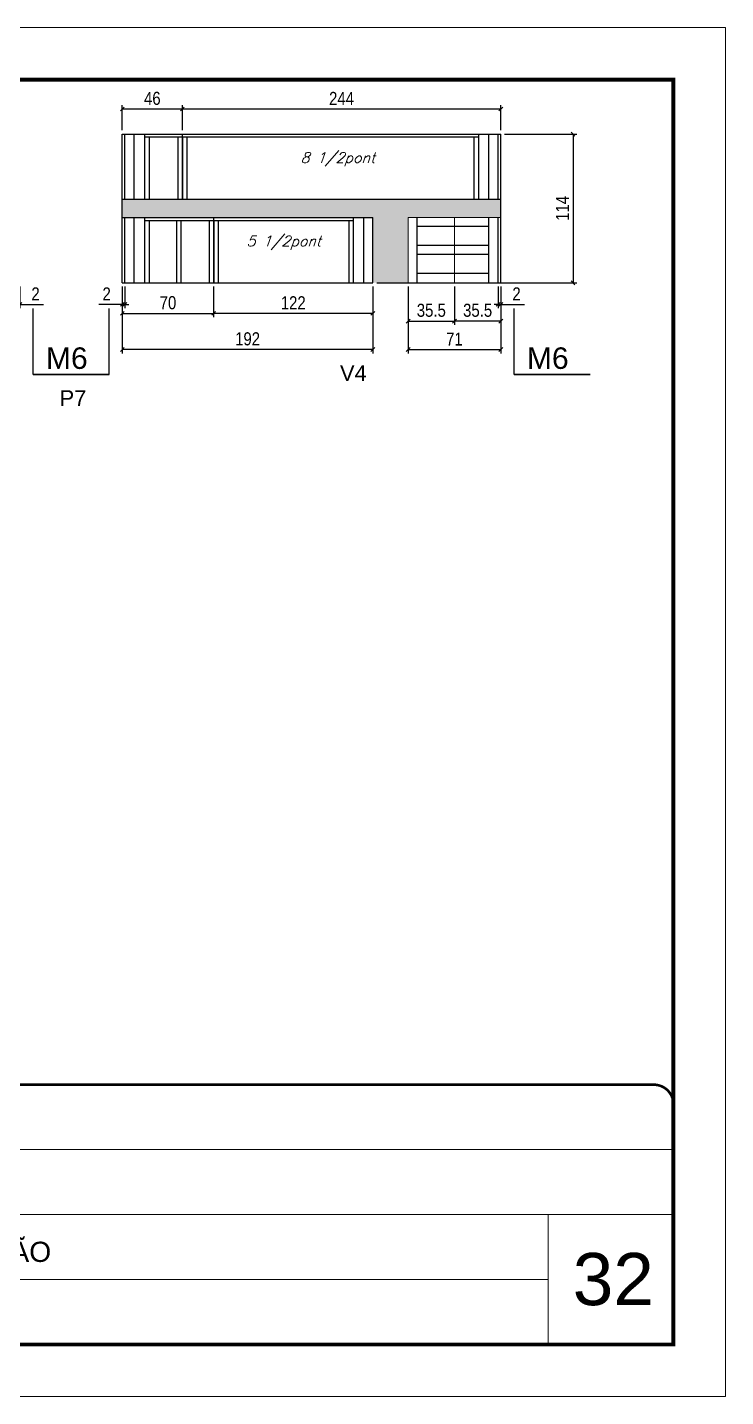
# Model space of a CAD drawing. Header units: millimetres. Extents: x 2921 to 9246, y 316 to 11751.
# Drawn here: x 8626 to 9161, y 1464 to 2514 of the extents above; entities that cross this region are included whole.
import ezdxf

# ---------------------------------------------------------------- set-up
doc = ezdxf.new("R2010")
doc.units = ezdxf.units.MM
doc.linetypes.add('CONTINUO', pattern=[0])
doc.linetypes.add('DASHED', pattern=[0.75, 0.5, -0.25])
for name, color, linetype in [('1', 3, 'Continuous'), ('5', 5, 'Continuous'), ('COTA', 241, 'Continuous'), ('NOMENCLATURA', 7, 'Continuous'), ('Painéis', 200, 'Continuous'), ('SARR_2.2x7', 40, 'Continuous'), ('SARR_3.5x7', 81, 'Continuous'), ('texto', 7, 'Continuous')]:
    doc.layers.add(name, color=color, linetype=linetype)
for name, color, linetype, lineweight in [('CARIMBO', 255, 'Continuous', 9), ('Folhas', 255, 'Continuous', 9), ('SARRAFO DE PRESSAO', 251, 'DASHED', 9)]:
    doc.layers.add(name, color=color, linetype=linetype, lineweight=lineweight)
doc.styles.add('arial', font='arial.ttf')
doc.styles.add('COTA TECNICA', font='techl___.ttf', dxfattribs={"height": 10})
doc.styles.add('Romans', font='romans.shx')
doc.styles.get("Standard").update_dxf_attribs({"font": 'arial.ttf'})
doc.dimstyles.new('PAINEL', dxfattribs={"dimtxt": 10, "dimasz": 3, "dimexe": 3, "dimexo": 3, "dimgap": 3, "dimtad": 1, "dimdec": 1, "dimzin": 12, "dimdsep": 46, "dimtxsty": 'COTA TECNICA', "dimblk1": 'OBLIQUE', "dimblk2": 'OBLIQUE', "dimsah": 1, "dimcen": 0.9, "dimclrd": 4, "dimclre": 4, "dimclrt": 240, "dimadec": 1, "dimazin": 3, "dimtfac": 1, "dimtdec": 1, "dimtmove": 0, "dimatfit": 3, "dimfxl": 1, "dimtolj": 1, "dimtzin": 12, "dimarcsym": 0})

# ---------------------------------------------------------------- blocks, each defined once
blk = doc.blocks.new('9999999999')
at = {"color": 30, "linetype": 'CONTINUO'}
for p, q in [((98564.6, 34379.6), (99584, 34379.6)), ((98564.6, 34329.8), (99488, 34329.8)), ((99584, 34329.8), (99488, 34329.8)), ((99488, 34329.8), (99488, 34230.2)), ((98564.6, 34280), (99488, 34280))]:
    blk.add_line(p, q, dxfattribs=at)
at = {"color": 30, "linetype": 'CONTINUO', "const_width": 2}
blk.add_lwpolyline([(99584, 34230.2), (99584, 34414.4, 0.414214), (99569, 34429.4), (98229, 34429.4, 0.414214), (98214, 34414.4), (98214, 34245.2, 0.414214), (98229, 34230.2), (99584, 34230.2)], format="xyb", dxfattribs=at)
at = {"layer": 'Folhas'}
blk.add_lwpolyline([(98139, 34190.2), (99624, 34190.2), (99624, 35240.2), (98139, 35240.2)], close=True, dxfattribs=at)
at = {"layer": 'Folhas', "color": 30, "const_width": 3}
blk.add_lwpolyline([(98214, 34230.2), (99584, 34230.2), (99584, 35200.2), (98214, 35200.2)], close=True, dxfattribs=at)
at = {"color": 7, "linetype": 'Continuous', "ltscale": 5, "style": 'arial'}
blk.add_text('1° SUBSOLO - PROJEÇÃO', height=15.483, dxfattribs=at).set_placement((98837.7, 34293.5))
blk = doc.blocks.new('_Oblique')
at = {"layer": '1', "color": 0, "lineweight": -2}
blk.add_line((-0.5, -0.5), (0.5, 0.5), dxfattribs=at)
blk = doc.blocks.new('*D634')
at = {"layer": 'Defpoints', "color": 0, "transparency": 16777216}
for p in [(8988.8, 2432.7), (8890.8, 2318.7), (9044.2, 2318.7)]:
    blk.add_point(p, dxfattribs=at)
at = {"layer": 'Painéis', "color": 4, "lineweight": -2, "transparency": 16777216}
for p, q in [((8991.8, 2432.7), (9047.2, 2432.7)), ((9044.2, 2432.7), (9044.2, 2318.7)), ((8893.8, 2318.7), (9047.2, 2318.7))]:
    blk.add_line(p, q, dxfattribs=at)
at = {"layer": 'Painéis', "color": 4, "lineweight": -2, "transparency": 16777216, "xscale": 3, "yscale": 3, "zscale": 3}
for p, rotation in [((9044.2, 2432.7), 90), ((9044.2, 2318.7), 270)]:
    blk.add_blockref('_Oblique', p, dxfattribs=dict(at, rotation=rotation))
at = {"layer": 'Painéis', "color": 240, "lineweight": 5, "transparency": 16777216, "insert": (9036.1, 2375.7), "char_height": 10, "attachment_point": 5, "rotation": 90, "style": 'COTA TECNICA'}
blk.add_mtext('\\A1;114', dxfattribs=at)
blk = doc.blocks.new('*D635')
at = {"layer": 'COTA', "color": 4, "linetype": 'ByBlock', "lineweight": -2, "transparency": 16777216}
for p, q in [((8618.2, 2315.7), (8618.2, 2299.1)), ((8620.2, 2315.7), (8620.2, 2299.1)), ((8618.2, 2302.1), (8615.2, 2302.1)), ((8618.2, 2302.1), (8620.2, 2302.1)), ((8620.2, 2302.1), (8638.3, 2302.1))]:
    blk.add_line(p, q, dxfattribs=at)
at = {"layer": 'Defpoints', "color": 0, "linetype": 'ByBlock', "transparency": 16777216}
for p in [(8618.2, 2318.7), (8620.2, 2318.7), (8620.2, 2302.1)]:
    blk.add_point(p, dxfattribs=at)
at = {"layer": 'COTA', "color": 4, "linetype": 'ByBlock', "lineweight": -2, "transparency": 16777216, "xscale": 3, "yscale": 3, "zscale": 3}
blk.add_blockref('_Oblique', (8618.2, 2302.1), dxfattribs=at)
at = {"layer": 'COTA', "color": 4, "linetype": 'ByBlock', "lineweight": -2, "transparency": 16777216, "xscale": 3, "yscale": 3, "zscale": 3, "rotation": 180}
blk.add_blockref('_Oblique', (8620.2, 2302.1), dxfattribs=at)
at = {"layer": 'COTA', "color": 240, "linetype": 'ByBlock', "transparency": 16777216, "insert": (8632.3, 2310.1), "char_height": 10, "attachment_point": 5, "style": 'COTA TECNICA'}
blk.add_mtext('\\A1;2', dxfattribs=at)
blk = doc.blocks.new('*D636')
at = {"layer": 'COTA', "color": 4, "linetype": 'ByBlock', "lineweight": -2, "transparency": 16777216}
for p, q in [((8698.8, 2315.7), (8698.8, 2292.2)), ((8768.8, 2315.7), (8768.8, 2292.2)), ((8698.8, 2295.2), (8768.8, 2295.2))]:
    blk.add_line(p, q, dxfattribs=at)
at = {"layer": 'Defpoints', "color": 0, "linetype": 'ByBlock', "transparency": 16777216}
for p in [(8698.8, 2318.7), (8768.8, 2318.7), (8768.8, 2295.2)]:
    blk.add_point(p, dxfattribs=at)
at = {"layer": 'COTA', "color": 4, "linetype": 'ByBlock', "lineweight": -2, "transparency": 16777216, "xscale": 3, "yscale": 3, "zscale": 3, "rotation": 180}
blk.add_blockref('_Oblique', (8698.8, 2295.2), dxfattribs=at)
at = {"layer": 'COTA', "color": 4, "linetype": 'ByBlock', "lineweight": -2, "transparency": 16777216, "xscale": 3, "yscale": 3, "zscale": 3}
blk.add_blockref('_Oblique', (8768.8, 2295.2), dxfattribs=at)
at = {"layer": 'COTA', "color": 240, "linetype": 'ByBlock', "transparency": 16777216, "insert": (8733.8, 2303.3), "char_height": 10, "width": 165.595, "attachment_point": 5, "style": 'COTA TECNICA'}
blk.add_mtext('\\A1;70 ', dxfattribs=at)
blk = doc.blocks.new('*D637')
at = {"layer": 'COTA', "color": 4, "lineweight": -2, "transparency": 16777216}
for p, q in [((8768.8, 2315.7), (8768.8, 2292.2)), ((8890.8, 2315.7), (8890.8, 2292.2)), ((8890.8, 2295.2), (8768.8, 2295.2))]:
    blk.add_line(p, q, dxfattribs=at)
at = {"layer": 'Defpoints', "color": 0, "transparency": 16777216}
for p in [(8768.8, 2318.7), (8890.8, 2318.7), (8768.8, 2295.2)]:
    blk.add_point(p, dxfattribs=at)
at = {"layer": 'COTA', "color": 4, "lineweight": -2, "transparency": 16777216, "xscale": 3, "yscale": 3, "zscale": 3, "rotation": 180}
blk.add_blockref('_Oblique', (8768.8, 2295.2), dxfattribs=at)
at = {"layer": 'COTA', "color": 4, "lineweight": -2, "transparency": 16777216, "xscale": 3, "yscale": 3, "zscale": 3}
blk.add_blockref('_Oblique', (8890.8, 2295.2), dxfattribs=at)
at = {"layer": 'COTA', "color": 240, "transparency": 16777216, "insert": (8829.8, 2303.3), "char_height": 10, "attachment_point": 5, "style": 'COTA TECNICA'}
blk.add_mtext('\\A1;122', dxfattribs=at)
blk = doc.blocks.new('*D638')
at = {"layer": 'Defpoints', "color": 0, "transparency": 16777216}
for p in [(8698.8, 2318.7), (8890.8, 2318.7), (8698.8, 2267.5)]:
    blk.add_point(p, dxfattribs=at)
at = {"layer": 'Painéis', "color": 4, "lineweight": -2, "transparency": 16777216}
for p, q in [((8698.8, 2315.7), (8698.8, 2264.5)), ((8890.8, 2315.7), (8890.8, 2264.5)), ((8890.8, 2267.5), (8698.8, 2267.5))]:
    blk.add_line(p, q, dxfattribs=at)
at = {"layer": 'Painéis', "color": 4, "lineweight": -2, "transparency": 16777216, "xscale": 3, "yscale": 3, "zscale": 3, "rotation": 180}
blk.add_blockref('_Oblique', (8698.8, 2267.5), dxfattribs=at)
at = {"layer": 'Painéis', "color": 4, "lineweight": -2, "transparency": 16777216, "xscale": 3, "yscale": 3, "zscale": 3}
blk.add_blockref('_Oblique', (8890.8, 2267.5), dxfattribs=at)
at = {"layer": 'Painéis', "color": 240, "lineweight": 5, "transparency": 16777216, "insert": (8794.8, 2275.6), "char_height": 10, "attachment_point": 5, "style": 'COTA TECNICA'}
blk.add_mtext('\\A1;192', dxfattribs=at)
blk = doc.blocks.new('*D639')
at = {"layer": 'COTA', "color": 4, "linetype": 'ByBlock', "lineweight": -2, "transparency": 16777216}
for p, q in [((8698.8, 2315.7), (8698.8, 2299.1)), ((8700.8, 2315.7), (8700.8, 2299.1)), ((8698.8, 2302.1), (8680.7, 2302.1)), ((8700.8, 2302.1), (8698.8, 2302.1)), ((8700.8, 2302.1), (8703.8, 2302.1))]:
    blk.add_line(p, q, dxfattribs=at)
at = {"layer": 'Defpoints', "color": 0, "linetype": 'ByBlock', "transparency": 16777216}
for p in [(8698.8, 2318.7), (8700.8, 2318.7), (8698.8, 2302.1)]:
    blk.add_point(p, dxfattribs=at)
at = {"layer": 'COTA', "color": 4, "linetype": 'ByBlock', "lineweight": -2, "transparency": 16777216, "xscale": 3, "yscale": 3, "zscale": 3}
blk.add_blockref('_Oblique', (8698.8, 2302.1), dxfattribs=at)
at = {"layer": 'COTA', "color": 4, "linetype": 'ByBlock', "lineweight": -2, "transparency": 16777216, "xscale": 3, "yscale": 3, "zscale": 3, "rotation": 180}
blk.add_blockref('_Oblique', (8700.8, 2302.1), dxfattribs=at)
at = {"layer": 'COTA', "color": 240, "linetype": 'ByBlock', "transparency": 16777216, "insert": (8686.8, 2310.1), "char_height": 10, "attachment_point": 5, "style": 'COTA TECNICA'}
blk.add_mtext('\\A1;2', dxfattribs=at)
blk = doc.blocks.new('*D1098')
at = {"layer": 'Defpoints', "color": 0, "transparency": 16777216}
for p in [(8744.8, 2451.9), (8744.8, 2432.7), (8988.8, 2432.7)]:
    blk.add_point(p, dxfattribs=at)
at = {"layer": 'Painéis', "color": 4, "lineweight": -2, "transparency": 16777216}
for p, q in [((8744.8, 2435.7), (8744.8, 2454.9)), ((8988.8, 2451.9), (8744.8, 2451.9)), ((8988.8, 2435.7), (8988.8, 2454.9))]:
    blk.add_line(p, q, dxfattribs=at)
at = {"layer": 'Painéis', "color": 4, "lineweight": -2, "transparency": 16777216, "xscale": 3, "yscale": 3, "zscale": 3, "rotation": 180}
blk.add_blockref('_Oblique', (8744.8, 2451.9), dxfattribs=at)
at = {"layer": 'Painéis', "color": 4, "lineweight": -2, "transparency": 16777216, "xscale": 3, "yscale": 3, "zscale": 3}
blk.add_blockref('_Oblique', (8988.8, 2451.9), dxfattribs=at)
at = {"layer": 'Painéis', "color": 240, "lineweight": 5, "transparency": 16777216, "insert": (8866.8, 2460), "char_height": 10, "attachment_point": 5, "style": 'COTA TECNICA'}
blk.add_mtext('\\A1;244', dxfattribs=at)
blk = doc.blocks.new('*D1099')
at = {"layer": 'Defpoints', "color": 0, "transparency": 16777216}
for p in [(8698.8, 2451.9), (8698.8, 2432.7), (8744.8, 2432.7)]:
    blk.add_point(p, dxfattribs=at)
at = {"layer": 'Painéis', "color": 4, "lineweight": -2, "transparency": 16777216}
for p, q in [((8698.8, 2435.7), (8698.8, 2454.9)), ((8744.8, 2451.9), (8698.8, 2451.9)), ((8744.8, 2435.7), (8744.8, 2454.9))]:
    blk.add_line(p, q, dxfattribs=at)
at = {"layer": 'Painéis', "color": 4, "lineweight": -2, "transparency": 16777216, "xscale": 3, "yscale": 3, "zscale": 3, "rotation": 180}
blk.add_blockref('_Oblique', (8698.8, 2451.9), dxfattribs=at)
at = {"layer": 'Painéis', "color": 4, "lineweight": -2, "transparency": 16777216, "xscale": 3, "yscale": 3, "zscale": 3}
blk.add_blockref('_Oblique', (8744.8, 2451.9), dxfattribs=at)
at = {"layer": 'Painéis', "color": 240, "lineweight": 5, "transparency": 16777216, "insert": (8721.8, 2460), "char_height": 10, "attachment_point": 5, "style": 'COTA TECNICA'}
blk.add_mtext('\\A1;46', dxfattribs=at)
blk = doc.blocks.new('*D647')
at = {"layer": 'COTA', "color": 4, "linetype": 'ByBlock', "lineweight": -2, "transparency": 16777216}
for p, q in [((8986.8, 2315.7), (8986.8, 2299.1)), ((8988.8, 2315.7), (8988.8, 2299.1)), ((8986.8, 2302.1), (8983.8, 2302.1)), ((8986.8, 2302.1), (8988.8, 2302.1)), ((8988.8, 2302.1), (9006.9, 2302.1))]:
    blk.add_line(p, q, dxfattribs=at)
at = {"layer": 'Defpoints', "color": 0, "linetype": 'ByBlock', "transparency": 16777216}
for p in [(8986.8, 2318.7), (8988.8, 2318.7), (8988.8, 2302.1)]:
    blk.add_point(p, dxfattribs=at)
at = {"layer": 'COTA', "color": 4, "linetype": 'ByBlock', "lineweight": -2, "transparency": 16777216, "xscale": 3, "yscale": 3, "zscale": 3}
blk.add_blockref('_Oblique', (8986.8, 2302.1), dxfattribs=at)
at = {"layer": 'COTA', "color": 4, "linetype": 'ByBlock', "lineweight": -2, "transparency": 16777216, "xscale": 3, "yscale": 3, "zscale": 3, "rotation": 180}
blk.add_blockref('_Oblique', (8988.8, 2302.1), dxfattribs=at)
at = {"layer": 'COTA', "color": 240, "linetype": 'ByBlock', "transparency": 16777216, "insert": (9000.9, 2310.1), "char_height": 10, "attachment_point": 5, "style": 'COTA TECNICA'}
blk.add_mtext('\\A1;2', dxfattribs=at)
blk = doc.blocks.new('*D1100')
at = {"layer": 'Defpoints', "color": 0, "transparency": 16777216}
for p in [(8953.3, 2318.7), (8988.8, 2318.7), (8953.3, 2289.3)]:
    blk.add_point(p, dxfattribs=at)
at = {"layer": 'Painéis', "color": 4, "lineweight": -2, "transparency": 16777216}
for p, q in [((8953.3, 2315.7), (8953.3, 2286.3)), ((8988.8, 2315.7), (8988.8, 2286.3)), ((8988.8, 2289.3), (8953.3, 2289.3))]:
    blk.add_line(p, q, dxfattribs=at)
at = {"layer": 'Painéis', "color": 4, "lineweight": -2, "transparency": 16777216, "xscale": 3, "yscale": 3, "zscale": 3, "rotation": 180}
blk.add_blockref('_Oblique', (8953.3, 2289.3), dxfattribs=at)
at = {"layer": 'Painéis', "color": 4, "lineweight": -2, "transparency": 16777216, "xscale": 3, "yscale": 3, "zscale": 3}
blk.add_blockref('_Oblique', (8988.8, 2289.3), dxfattribs=at)
at = {"layer": 'Painéis', "color": 240, "lineweight": 5, "transparency": 16777216, "insert": (8971.1, 2297.5), "char_height": 10, "attachment_point": 5, "style": 'COTA TECNICA'}
blk.add_mtext('\\A1;35.5', dxfattribs=at)
blk = doc.blocks.new('*D1101')
at = {"layer": 'Defpoints', "color": 0, "transparency": 16777216}
for p in [(8917.8, 2318.7), (8953.3, 2318.7), (8953.3, 2289.3)]:
    blk.add_point(p, dxfattribs=at)
at = {"layer": 'Painéis', "color": 4, "lineweight": -2, "transparency": 16777216}
for p, q in [((8917.8, 2315.7), (8917.8, 2286.3)), ((8953.3, 2315.7), (8953.3, 2286.3)), ((8917.8, 2289.3), (8953.3, 2289.3))]:
    blk.add_line(p, q, dxfattribs=at)
at = {"layer": 'Painéis', "color": 4, "lineweight": -2, "transparency": 16777216, "xscale": 3, "yscale": 3, "zscale": 3, "rotation": 180}
blk.add_blockref('_Oblique', (8917.8, 2289.3), dxfattribs=at)
at = {"layer": 'Painéis', "color": 4, "lineweight": -2, "transparency": 16777216, "xscale": 3, "yscale": 3, "zscale": 3}
blk.add_blockref('_Oblique', (8953.3, 2289.3), dxfattribs=at)
at = {"layer": 'Painéis', "color": 240, "lineweight": 5, "transparency": 16777216, "insert": (8935.6, 2297.5), "char_height": 10, "attachment_point": 5, "style": 'COTA TECNICA'}
blk.add_mtext('\\A1;35.5', dxfattribs=at)
blk = doc.blocks.new('*D648')
at = {"layer": 'Defpoints', "color": 0, "transparency": 16777216}
for p in [(8917.8, 2318.7), (8988.8, 2318.7), (8988.8, 2267.5)]:
    blk.add_point(p, dxfattribs=at)
at = {"layer": 'Painéis', "color": 4, "lineweight": -2, "transparency": 16777216}
for p, q in [((8917.8, 2315.7), (8917.8, 2264.5)), ((8988.8, 2315.7), (8988.8, 2264.5)), ((8917.8, 2267.5), (8988.8, 2267.5))]:
    blk.add_line(p, q, dxfattribs=at)
at = {"layer": 'Painéis', "color": 4, "lineweight": -2, "transparency": 16777216, "xscale": 3, "yscale": 3, "zscale": 3, "rotation": 180}
blk.add_blockref('_Oblique', (8917.8, 2267.5), dxfattribs=at)
at = {"layer": 'Painéis', "color": 4, "lineweight": -2, "transparency": 16777216, "xscale": 3, "yscale": 3, "zscale": 3}
blk.add_blockref('_Oblique', (8988.8, 2267.5), dxfattribs=at)
at = {"layer": 'Painéis', "color": 240, "lineweight": 5, "transparency": 16777216, "insert": (8953.3, 2275.5), "char_height": 10, "attachment_point": 5, "style": 'COTA TECNICA'}
blk.add_mtext('\\A1;71', dxfattribs=at)

msp = doc.modelspace()

# ---------------------------------------------------------------- hatches: boundary and pattern name
at = {"layer": 'COTA', "linetype": 'ByBlock'}
h = msp.add_hatch(dxfattribs=at)
h.set_pattern_fill('AR-CONC', color=256, scale=0.03)
h.set_pattern_definition([(50, (7012.0955, -14173.094), (5.4655401, -0.4781726), [0.5715, -6.2865]), (355, (7012.0955, -14173.094), (-1.0573026, 5.7317054), [0.4572, -5.0292175]), (100.451445, (7012.551, -14173.1337), (4.4082374, 5.2535326), [0.4857003, -5.3427073]), (46.1842, (7012.0955, -14171.57), (8.1323712, -1.2612698), [0.85725, -9.42975]), (96.63556, (7012.773, -14171.675), (7.122124, 7.4227837), [0.7285507, -8.0140682]), (351.18415, (7012.0955, -14171.57), (7.122124, 7.4227837), [0.685799, -7.543792]), (21, (7012.8575, -14171.951), (4.5484317, -3.067956), [0.5715, -6.2865]), (326, (7012.8575, -14171.951), (1.8540609, 5.525639), [0.4572, -5.0292]), (71.451445, (7013.2365, -14172.2065), (6.4024926, 2.457683), [0.4857003, -5.3426981]), (37.5, (7012.0955, -14173.0939), (0.0926581, 2.53665117), [0, -4.96824, 0, -5.1054, 0, -5.04825]), (7.5, (7012.0955, -14173.0939), (2.00458988, 3.00541724), [0, -2.91084, 0, -4.85394, 0, -1.92405]), (327.5, (7010.3962, -14173.0939), (4.06771786, -0.17186232), [0, -1.905, 0, -5.9436, 0, -7.8867]), (317.5, (7009.6342, -14173.094), (4.44387544, 0.7627947), [0, -2.4765, 0, -3.94716, 0, -5.6007])])
h.paths.add_polyline_path([(8698.81, 2368.73), (8890.81, 2368.73), (8890.81, 2318.73), (8917.81, 2318.73), (8917.81, 2368.73), (8988.81, 2368.73), (8988.81, 2382.73), (8698.81, 2382.73)])

# ---------------------------------------------------------------- linework, layer by layer
for p, q in [((8698.81, 2382.73), (8988.81, 2382.73)), ((8698.81, 2368.73), (8698.81, 2382.73)), ((8988.81, 2368.73), (8988.81, 2382.73))]:
    msp.add_line(p, q, dxfattribs=at)
at = {"layer": 'NOMENCLATURA', "linetype": 'Continuous'}
for p, q in [((8630.41, 2248.41), (8630.41, 2298.8)), ((8688.62, 2248.41), (8688.62, 2298.8)), ((8999.01, 2248.41), (8999.01, 2298.8)), ((8688.62, 2248.41), (8630.41, 2248.41)), ((8630.41, 2248.41), (8688.62, 2248.41)), ((9057.22, 2248.41), (8999.01, 2248.41)), ((8999.01, 2248.41), (9057.22, 2248.41))]:
    msp.add_line(p, q, dxfattribs=at)
at = {"layer": 'Painéis', "linetype": 'ByBlock'}
for p, q in [((8698.81, 2432.73), (8988.81, 2432.73)), ((8698.81, 2382.73), (8698.81, 2432.73)), ((8700.81, 2382.73), (8700.81, 2432.73)), ((8744.81, 2382.73), (8744.81, 2432.73)), ((8698.81, 2382.73), (8988.81, 2382.73)), ((8698.81, 2368.73), (8890.81, 2368.73)), ((8698.81, 2318.73), (8698.81, 2368.73)), ((8700.81, 2318.73), (8700.81, 2368.73)), ((8768.81, 2318.73), (8768.81, 2368.73)), ((8986.81, 2318.73), (8986.81, 2368.73)), ((8698.81, 2318.73), (8890.81, 2318.73))]:
    msp.add_line(p, q, dxfattribs=at)
at = {"layer": 'Painéis'}
for p, q in [((8986.81, 2382.73), (8986.81, 2432.73)), ((8988.81, 2382.73), (8988.81, 2432.73)), ((8890.81, 2318.73), (8890.81, 2368.73)), ((8988.81, 2318.73), (8988.81, 2368.73))]:
    msp.add_line(p, q, dxfattribs=at)
at = {"layer": 'Painéis', "lineweight": 5}
for p, q in [((8988.81, 2368.73), (8917.81, 2368.73)), ((8917.81, 2368.73), (8917.81, 2318.73)), ((8953.31, 2368.73), (8953.31, 2318.73)), ((8988.81, 2318.73), (8917.81, 2318.73))]:
    msp.add_line(p, q, dxfattribs=at)
at = {"layer": 'SARR_2.2x7', "linetype": 'Continuous'}
for p, q in [((8707.81, 2382.73), (8707.81, 2432.73)), ((8715.81, 2430.53), (8744.81, 2430.53)), ((8744.81, 2430.53), (8971.81, 2430.53)), ((8979.81, 2382.73), (8979.81, 2432.73)), ((8707.81, 2318.73), (8707.81, 2368.73)), ((8715.81, 2366.53), (8768.81, 2366.53)), ((8768.81, 2366.53), (8875.81, 2366.53)), ((8883.81, 2318.73), (8883.81, 2368.73)), ((8924.81, 2318.73), (8924.81, 2368.73)), ((8979.81, 2318.73), (8979.81, 2368.73)), ((8953.31, 2361.73), (8924.81, 2361.73)), ((8979.81, 2361.73), (8953.31, 2361.73)), ((8953.31, 2347.23), (8924.81, 2347.23)), ((8979.81, 2347.23), (8953.31, 2347.23)), ((8953.31, 2340.23), (8924.81, 2340.23)), ((8979.81, 2340.23), (8953.31, 2340.23)), ((8953.31, 2325.73), (8924.81, 2325.73)), ((8979.81, 2325.73), (8953.31, 2325.73))]:
    msp.add_line(p, q, dxfattribs=at)
at = {"layer": 'SARR_3.5x7'}
for p, q in [((8715.81, 2432.73), (8715.81, 2382.73)), ((8719.31, 2430.53), (8719.31, 2382.73)), ((8741.31, 2430.53), (8741.31, 2382.73)), ((8744.81, 2430.53), (8744.81, 2382.73)), ((8748.31, 2430.53), (8748.31, 2382.73)), ((8968.31, 2430.53), (8968.31, 2382.73)), ((8971.81, 2432.73), (8971.81, 2382.73)), ((8715.81, 2382.73), (8719.31, 2382.73)), ((8741.31, 2382.73), (8744.81, 2382.73)), ((8744.81, 2382.73), (8748.31, 2382.73)), ((8715.81, 2368.73), (8715.81, 2318.73)), ((8719.31, 2366.53), (8719.31, 2318.73)), ((8740.22, 2366.53), (8740.22, 2318.73)), ((8743.72, 2366.53), (8743.72, 2318.73)), ((8765.31, 2366.53), (8765.31, 2318.73)), ((8768.81, 2366.53), (8768.81, 2318.73)), ((8772.31, 2366.53), (8772.31, 2318.73)), ((8872.31, 2366.53), (8872.31, 2318.73)), ((8875.81, 2368.73), (8875.81, 2318.73)), ((8715.81, 2318.73), (8719.31, 2318.73)), ((8765.31, 2318.73), (8768.81, 2318.73)), ((8768.81, 2318.73), (8772.31, 2318.73))]:
    msp.add_line(p, q, dxfattribs=at)

# ---------------------------------------------------------------- block references
at = {"layer": 'SARRAFO DE PRESSAO', "color": 6, "linetype": 'ByBlock'}
msp.add_blockref('9999999999', (-90462.85, -32725.71), dxfattribs=at)

# ---------------------------------------------------------------- texts
at = {"layer": '5', "linetype": 'Continuous'}
for s, p in [('V4', (8865.6, 2243.39)), ('P7', (8650.73, 2224.26))]:
    msp.add_text(s, height=12, rotation=0.00004, dxfattribs=at).set_placement(p)
at = {"layer": 'CARIMBO', "style": 'arial'}
msp.add_text('32', height=40, dxfattribs=at).set_placement((9043.99, 1534.64))
at = {"layer": 'NOMENCLATURA', "linetype": 'Continuous'}
for p in [(8640.24, 2252.61), (9008.84, 2252.61)]:
    msp.add_text('M6', height=16.5, dxfattribs=at).set_placement(p)
at = {"layer": 'texto', "color": 2, "char_height": 8, "attachment_point": 5, "style": 'Romans'}
for s, insert in [('{\\Q19;\\C256;8 1/2pont}', (8863.97, 2413.32)), ('{\\Q19;\\C256;5 1/2pont}', (8822.52, 2349.32))]:
    msp.add_mtext(s, dxfattribs=dict(at, insert=insert))

# ---------------------------------------------------------------- dimensions: what is measured, and where the dimension line sits
at = {"layer": 'COTA', "linetype": 'ByBlock'}
for base, p1, p2, picture, middle in [((8620.21, 2302.07), (8618.21, 2318.73), (8620.21, 2318.73), '*D635', (8632.27, 2310.07)), ((8988.81, 2302.07), (8986.81, 2318.73), (8988.81, 2318.73), '*D647', (9000.87, 2310.07))]:
    dim = msp.add_linear_dim(base=base, p1=p1, p2=p2, dimstyle='PAINEL', dxfattribs=at)
    dim.commit()
    dim.dimension.update_dxf_attribs({"geometry": picture, "text_midpoint": middle})
dim = msp.add_linear_dim(base=(8768.81, 2295.2), p1=(8698.81, 2318.73), p2=(8768.81, 2318.73), text='<> ', dimstyle='PAINEL', dxfattribs=at)
dim.commit()
dim.dimension.update_dxf_attribs({"geometry": '*D636', "text_midpoint": (8733.81, 2295.2), "dimtype": 160})
dim = msp.add_linear_dim(base=(8698.81, 2302.07), p1=(8700.81, 2318.73), p2=(8698.81, 2318.73), angle=180, dimstyle='PAINEL', dxfattribs=at)
dim.commit()
dim.dimension.update_dxf_attribs({"geometry": '*D639', "text_midpoint": (8686.76, 2310.07)})
at = {"layer": 'COTA'}
dim = msp.add_linear_dim(base=(8768.81, 2295.2), p1=(8890.81, 2318.73), p2=(8768.81, 2318.73), dimstyle='PAINEL', dxfattribs=at)
dim.commit()
dim.dimension.update_dxf_attribs({"geometry": '*D637', "text_midpoint": (8829.81, 2303.25)})
at = {"layer": 'Painéis', "lineweight": 5}
for base, p1, p2, picture, middle in [((8698.81, 2451.93), (8744.81, 2432.73), (8698.81, 2432.73), '*D1099', (8721.81, 2460.04)), ((8744.81, 2451.93), (8988.81, 2432.73), (8744.81, 2432.73), '*D1098', (8866.81, 2460.01)), ((8953.31, 2289.31), (8917.81, 2318.73), (8953.31, 2318.73), '*D1101', (8935.56, 2297.52)), ((8988.81, 2267.47), (8917.81, 2318.73), (8988.81, 2318.73), '*D648', (8953.31, 2275.54)), ((8953.31, 2289.31), (8988.81, 2318.73), (8953.31, 2318.73), '*D1100', (8971.06, 2297.52))]:
    dim = msp.add_linear_dim(base=base, p1=p1, p2=p2, dimstyle='PAINEL', dxfattribs=at)
    dim.commit()
    dim.dimension.update_dxf_attribs({"geometry": picture, "text_midpoint": middle})
for base, p1, p2, angle, picture, middle in [((9044.17, 2318.73), (8988.81, 2432.73), (8890.81, 2318.73), 90, '*D634', (9036.09, 2375.73)), ((8698.81, 2267.47), (8890.81, 2318.73), (8698.81, 2318.73), 180, '*D638', (8794.81, 2275.56))]:
    dim = msp.add_linear_dim(base=base, p1=p1, p2=p2, angle=angle, dimstyle='PAINEL', dxfattribs=at)
    dim.commit()
    dim.dimension.update_dxf_attribs({"geometry": picture, "text_midpoint": middle})

doc.saveas('drawing.dxf')
